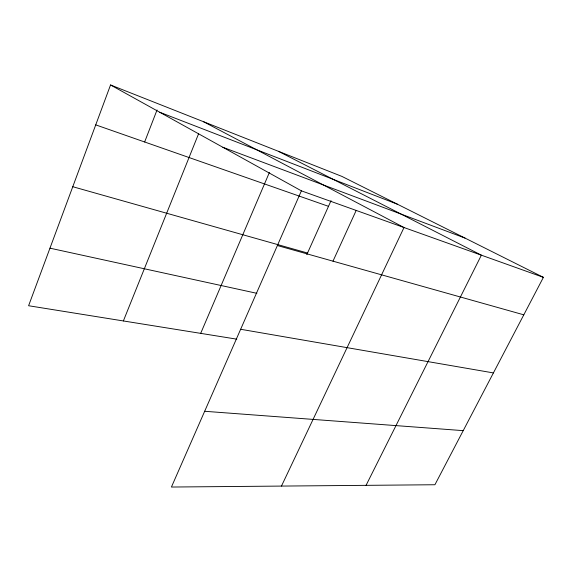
<?xml version="1.0" encoding="UTF-8"?>
<svg xmlns="http://www.w3.org/2000/svg" width="572" height="572" viewBox="0 0 572 572"><rect width="100%" height="100%" fill="white"/><g stroke="black" fill="none" stroke-linecap="round" stroke-linejoin="round"><path stroke-width="0.86" d="M110.546 84.963L301.38 190.841L171.428 487.037L434.92 484.741L543.4 277.348L341.92 176.412L110.546 84.963L28.6 305.734L236.794 339.16M144.644 141.985L157.043 109.967M123.373 320.949L198.534 133.898M200.686 333.362L269.369 172.515M306.814 254.633L331.031 200.672M332.983 261.168L356.192 210.432M281.467 486.078L404.011 227.527L203.446 121.679M366.059 485.342L481.374 255.176L278.428 151.315M204.669 411.282L463.22 430.644M240.648 329.272L493.414 372.915M49.964 248.169L256.885 293.322M72.78 186.715L307.543 253.024M277.384 245.531L523.802 314.829M95.731 124.868L328.492 206.335M301.38 190.841L543.4 277.348M222.851 147.269L464.979 238.066M159.695 112.234L397.476 204.24"/></g></svg>
